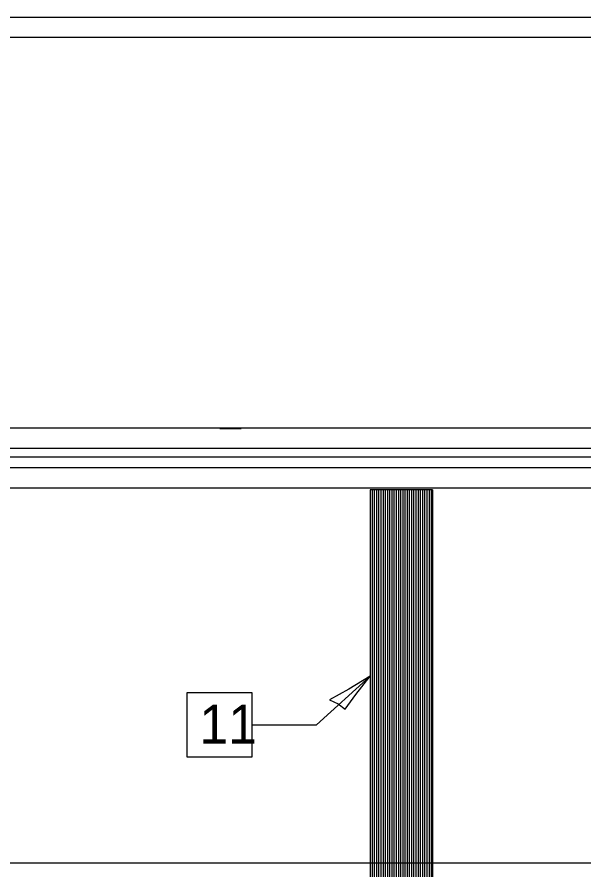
# Model space of a CAD drawing. Extents: x 100275 to 102995, y 95053 to 95493.
# Drawn here: x 102439.91 to 102469.09, y 95332.11 to 95376.39 of the extents above; entities that cross this region are included whole.
import ezdxf

# ---------------------------------------------------------------- set-up
doc = ezdxf.new("R2010")
doc.units = 0
doc.layers.add('Design_PR_Roadway Notes', color=7, linetype='Continuous')
doc.layers.add('Level 9', color=7, linetype='Continuous')

msp = doc.modelspace()

# ---------------------------------------------------------------- linework, layer by layer
at = {"layer": 'Design_PR_Roadway Notes'}
for p in [(102458.086, 95342.453), (102458.086, 95342.453), (102451.992, 95339.946), (102451.992, 95339.946)]:
    msp.add_line(p, (102455.32, 95339.946), dxfattribs=at)
for points in [[(102455.993, 95341.227), (102456.442, 95341.018), (102456.792, 95340.744), (102457.344, 95341.503), (102458.086, 95342.453), (102456.992, 95341.773)], [(102455.993, 95341.227), (102456.442, 95341.018), (102456.792, 95340.744), (102457.344, 95341.503), (102458.086, 95342.453), (102456.992, 95341.773)], [(102448.666, 95338.284), (102448.666, 95341.61), (102451.992, 95341.61), (102451.992, 95338.284)], [(102448.666, 95338.284), (102448.666, 95341.61), (102451.992, 95341.61), (102451.992, 95338.284)]]:
    msp.add_lwpolyline(points, close=True, dxfattribs=at)
at = {"layer": 'Level 9'}
for p, q in [((102370.039, 95376.393), (102486.805, 95376.393)), ((102370.039, 95376.393), (102486.805, 95376.393)), ((102370.039, 95375.369), (102486.634, 95375.369)), ((102370.039, 95375.369), (102486.634, 95375.369)), ((102450.34, 95355.208), (102451.442, 95355.208)), ((102450.34, 95355.208), (102451.442, 95355.208)), ((102378.526, 95353.74), (102489.435, 95353.74)), ((102378.526, 95353.74), (102489.435, 95353.74)), ((102461.291, 95352.045), (102458.086, 95352.045)), ((102461.291, 95352.045), (102458.086, 95352.045)), ((102458.086, 95352.045), (102458.086, 95332.115)), ((102461.291, 95352.045), (102458.086, 95352.045)), ((102461.291, 95352.045), (102458.086, 95352.045)), ((102458.086, 95352.045), (102458.086, 95332.115)), ((102458.181, 95352.045), (102458.181, 95332.115)), ((102458.181, 95352.045), (102458.181, 95332.115)), ((102458.296, 95352.045), (102458.296, 95332.115)), ((102458.296, 95352.045), (102458.296, 95332.115)), ((102458.405, 95352.045), (102458.405, 95332.115)), ((102458.405, 95352.045), (102458.405, 95332.115)), ((102458.52, 95352.045), (102458.52, 95332.115)), ((102458.52, 95352.045), (102458.52, 95332.115)), ((102458.634, 95352.045), (102458.634, 95332.115)), ((102458.634, 95352.045), (102458.634, 95332.115)), ((102458.747, 95352.045), (102458.747, 95332.115)), ((102458.747, 95352.045), (102458.747, 95332.115)), ((102458.859, 95352.045), (102458.859, 95332.115)), ((102458.859, 95352.045), (102458.859, 95332.115)), ((102458.971, 95352.045), (102458.971, 95332.115)), ((102458.971, 95352.045), (102458.971, 95332.115)), ((102459.085, 95352.045), (102459.085, 95332.115)), ((102459.085, 95352.045), (102459.085, 95332.115)), ((102459.198, 95352.045), (102459.198, 95332.115)), ((102459.198, 95352.045), (102459.198, 95332.115)), ((102459.31, 95352.045), (102459.31, 95332.115)), ((102459.31, 95352.045), (102459.31, 95332.115)), ((102459.422, 95352.045), (102459.422, 95332.115)), ((102459.422, 95352.045), (102459.422, 95332.115)), ((102459.536, 95352.045), (102459.536, 95332.115)), ((102459.536, 95352.045), (102459.536, 95332.115)), ((102459.649, 95352.045), (102459.649, 95332.115)), ((102459.649, 95352.045), (102459.649, 95332.115)), ((102459.761, 95352.045), (102459.761, 95332.115)), ((102459.761, 95352.045), (102459.761, 95332.115)), ((102459.873, 95352.045), (102459.873, 95332.115)), ((102459.873, 95352.045), (102459.873, 95332.115)), ((102459.987, 95352.045), (102459.987, 95332.115)), ((102459.987, 95352.045), (102459.987, 95332.115)), ((102460.1, 95352.045), (102460.1, 95332.115)), ((102460.1, 95352.045), (102460.1, 95332.115)), ((102460.212, 95352.045), (102460.212, 95332.115)), ((102460.212, 95352.045), (102460.212, 95332.115)), ((102460.325, 95352.045), (102460.325, 95332.115)), ((102460.325, 95352.045), (102460.325, 95332.115)), ((102460.439, 95352.045), (102460.439, 95332.115)), ((102460.439, 95352.045), (102460.439, 95332.115)), ((102460.551, 95352.045), (102460.551, 95332.115)), ((102460.551, 95352.045), (102460.551, 95332.115)), ((102460.666, 95352.045), (102460.666, 95332.115)), ((102460.666, 95352.045), (102460.666, 95332.115)), ((102460.778, 95352.045), (102460.778, 95332.115)), ((102460.778, 95352.045), (102460.778, 95332.115)), ((102460.89, 95352.045), (102460.89, 95332.115)), ((102460.89, 95352.045), (102460.89, 95332.115)), ((102461.004, 95352.045), (102461.004, 95332.115)), ((102461.004, 95352.045), (102461.004, 95332.115)), ((102461.117, 95352.045), (102461.117, 95332.115)), ((102461.117, 95352.045), (102461.117, 95332.115)), ((102461.224, 95352.043), (102461.224, 95332.115)), ((102461.224, 95352.043), (102461.224, 95332.115)), ((102461.291, 95352.045), (102461.291, 95332.115)), ((102461.291, 95352.045), (102461.291, 95332.115)), ((102370.039, 95332.843), (102471.02, 95332.843)), ((102370.039, 95332.843), (102471.02, 95332.843))]:
    msp.add_line(p, q, dxfattribs=at)
for points in [[(102404.406, 95354.202), (102477.699, 95354.202), (102477.699, 95355.227), (102404.406, 95355.227), (102404.042, 95355.23)], [(102377.599, 95352.151), (102477.005, 95352.151), (102477.448, 95353.177), (102377.599, 95353.177)], [(102377.599, 95352.151), (102477.005, 95352.151), (102477.448, 95353.177), (102377.599, 95353.177)]]:
    msp.add_lwpolyline(points, close=True, dxfattribs=at)

# ---------------------------------------------------------------- texts
at = {"layer": 'Design_PR_Roadway Notes'}
msp.add_text('11', height=1.995, dxfattribs=at).set_placement((102449.29, 95338.978))
msp.add_text('11', height=1.995, dxfattribs=at).set_placement((102449.29, 95338.978))

doc.saveas('drawing.dxf')
